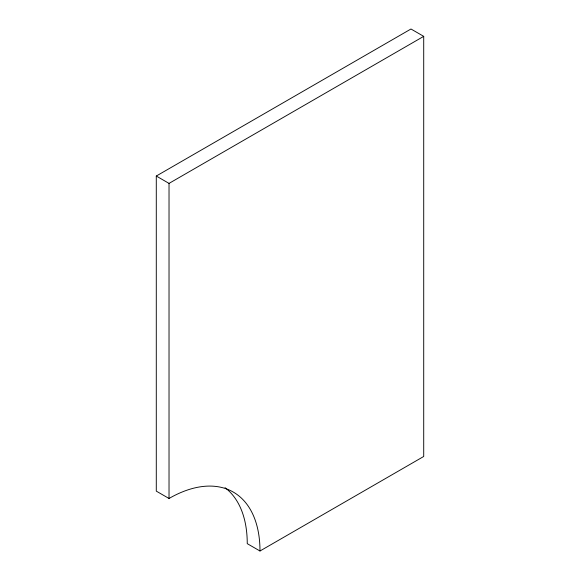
<?xml version="1.0" encoding="UTF-8"?>
<svg xmlns="http://www.w3.org/2000/svg" width="580" height="580" viewBox="0 0 580 580"><rect width="100%" height="100%" fill="white"/><g stroke="black" fill="none" stroke-linecap="round" stroke-linejoin="round"><path stroke-width="0.87" d="M259.985 551A128.637 74.269 -60 0 0 169.026 498.481L156.288 491.129L156.288 176.037L410.974 29L423.712 36.352L423.712 456.474L259.985 551L247.247 543.649A128.637 74.269 -60 0 0 225.033 487.693M156.288 176.037L169.026 183.396L423.712 36.352M169.026 183.396L169.026 498.481"/></g></svg>
